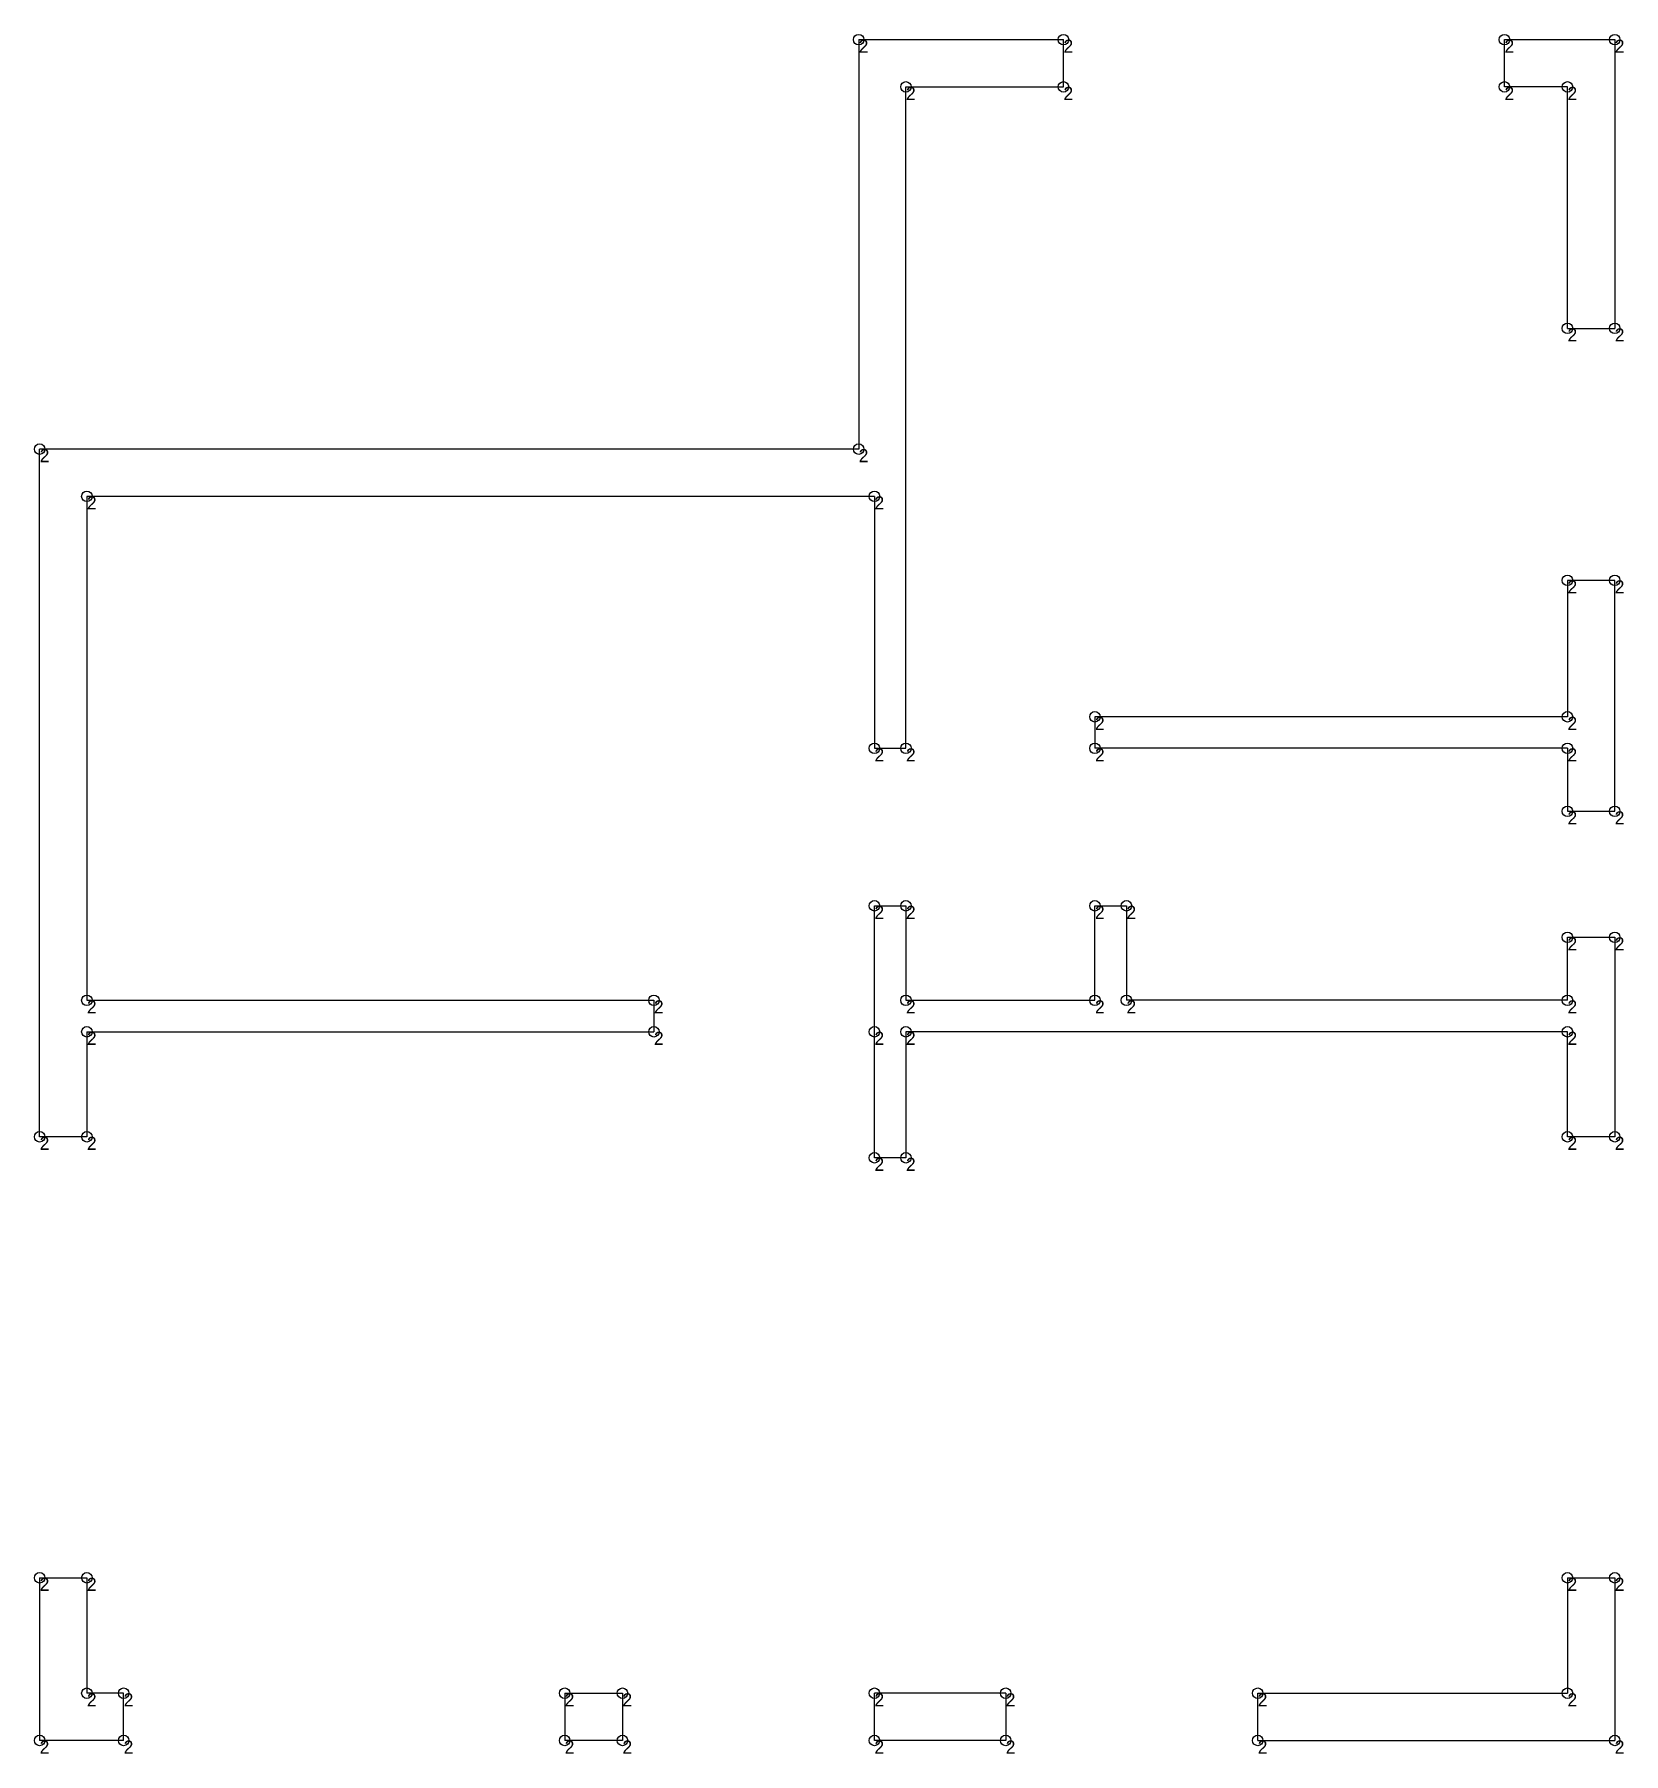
# Model space of a CAD drawing. Header units: metres. Extents: x 334 to 637, y 400 to 727.
import ezdxf

# ---------------------------------------------------------------- set-up
doc = ezdxf.new("R2010")
doc.units = ezdxf.units.M

msp = doc.modelspace()

# ---------------------------------------------------------------- linework, layer by layer
for p, q in [((491, 726), (491, 648)), ((491, 726), (530, 726)), ((530, 717), (530, 726)), ((614, 717), (614, 726)), ((614, 726), (635, 726)), ((635, 726), (635, 671)), ((500, 591), (500, 717)), ((500, 717), (530, 717)), ((626, 717), (614, 717)), ((626, 671), (626, 717)), ((626, 671), (635, 671)), ((491, 648), (335, 648)), ((335, 517), (335, 648)), ((494, 639), (344, 639)), ((344, 639), (344, 543)), ((494, 639), (494, 591)), ((635, 623), (626, 623)), ((626, 623), (626, 597)), ((635, 579), (635, 623)), ((626, 597), (536, 597)), ((536, 597), (536, 591)), ((494, 591), (500, 591)), ((626, 591), (536, 591)), ((626, 591), (626, 579)), ((626, 579), (635, 579)), ((494, 537), (494, 561)), ((494, 561), (500, 561)), ((500, 561), (500, 543)), ((536, 543), (536, 561)), ((536, 561), (542, 561)), ((542, 561), (542, 543)), ((626, 543), (626, 555)), ((626, 555), (635, 555)), ((635, 555), (635, 517)), ((344, 543), (452, 543)), ((452, 543), (452, 537)), ((500, 543), (536, 543)), ((626, 543), (542, 543)), ((344, 537), (344, 517)), ((344, 537), (452, 537)), ((494, 513), (494, 537)), ((626, 537), (500, 537)), ((500, 537), (500, 513)), ((626, 517), (626, 537)), ((344, 517), (335, 517)), ((635, 517), (626, 517)), ((500, 513), (494, 513)), ((335, 433), (344, 433)), ((335, 433), (335, 402)), ((344, 433), (344, 411)), ((626, 433), (635, 433)), ((626, 433), (626, 411)), ((635, 433), (635, 402)), ((351, 411), (344, 411)), ((351, 402), (351, 411)), ((435, 411), (446, 411)), ((435, 411), (435, 402)), ((446, 411), (446, 402)), ((519, 411), (494, 411)), ((494, 402), (494, 411)), ((519, 411), (519, 402)), ((567, 402), (567, 411)), ((567, 411), (626, 411)), ((351, 402), (335, 402)), ((446, 402), (435, 402)), ((519, 402), (494, 402)), ((567, 402), (635, 402))]:
    msp.add_line(p, q)
at = {"layer": 'debug', "color": 5}
for centre in [(491, 726), (530, 726), (614, 726), (635, 726), (500, 717), (530, 717), (614, 717), (626, 717), (626, 671), (635, 671), (335, 648), (491, 648), (344, 639), (494, 639), (626, 623), (635, 623), (536, 597), (626, 597), (494, 591), (500, 591), (536, 591), (626, 591), (626, 579), (635, 579), (494, 561), (500, 561), (536, 561), (542, 561), (626, 555), (635, 555), (344, 543), (452, 543), (500, 543), (536, 543), (542, 543), (626, 543), (344, 537), (452, 537), (494, 537), (500, 537), (626, 537), (335, 517), (344, 517), (626, 517), (635, 517), (494, 513), (500, 513), (335, 433), (344, 433), (626, 433), (635, 433), (344, 411), (351, 411), (435, 411), (446, 411), (494, 411), (519, 411), (567, 411), (626, 411), (335, 402), (351, 402), (435, 402), (446, 402), (494, 402), (519, 402), (567, 402), (635, 402)]:
    msp.add_circle(centre, 1, dxfattribs=at)

# ---------------------------------------------------------------- texts
at = {"layer": 'debug', "char_height": 2.5, "attachment_point": 1}
for insert in [(491, 726), (530, 726), (614, 726), (635, 726), (500, 717), (530, 717), (614, 717), (626, 717), (626, 671), (635, 671), (335, 648), (491, 648), (344, 639), (494, 639), (626, 623), (635, 623), (536, 597), (626, 597), (494, 591), (500, 591), (536, 591), (626, 591), (626, 579), (635, 579), (494, 561), (500, 561), (536, 561), (542, 561), (626, 555), (635, 555), (344, 543), (452, 543), (500, 543), (536, 543), (542, 543), (626, 543), (344, 537), (452, 537), (494, 537), (500, 537), (626, 537), (335, 517), (344, 517), (626, 517), (635, 517), (494, 513), (500, 513), (335, 433), (344, 433), (626, 433), (635, 433), (344, 411), (351, 411), (435, 411), (446, 411), (494, 411), (519, 411), (567, 411), (626, 411), (335, 402), (351, 402), (435, 402), (446, 402), (494, 402), (519, 402), (567, 402), (635, 402)]:
    msp.add_mtext('2', dxfattribs=dict(at, insert=insert))

doc.saveas('drawing.dxf')
